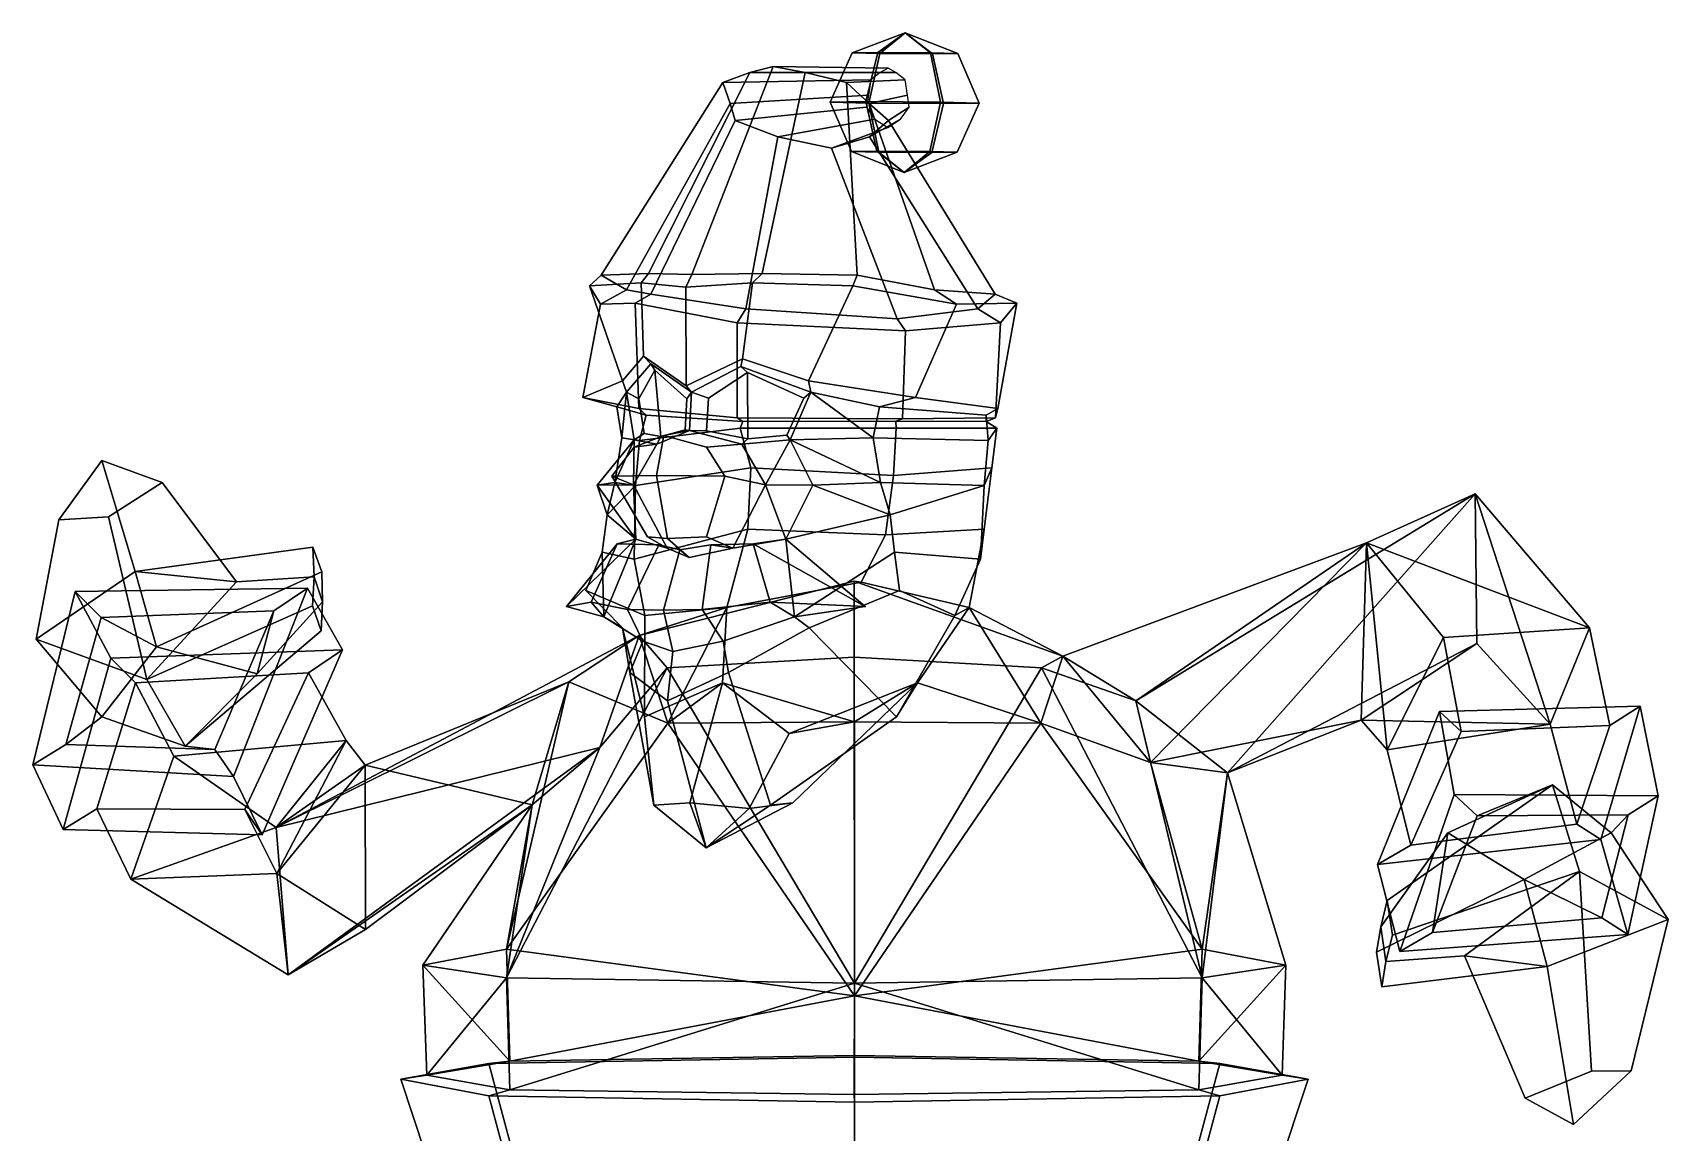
# Model space of a CAD drawing. Extents: x -243 to 237, y -159 to 329.
# Drawn here: x -243 to 237.1, y 6.1 to 328.7 of the extents above; entities that cross this region are included whole.
import ezdxf

# ---------------------------------------------------------------- set-up
doc = ezdxf.new("R2010")
doc.units = 0

msp = doc.modelspace()

# ---------------------------------------------------------------- linework, layer by layer
for p in [(-86.284172, 160.365143, 55.619545), (1.33643, 160.365143, 111.65522)]:
    msp.add_point(p)
for points in [[(5.02272, 322.909912, 8.490012), (13.110106, 328.702515, -4.15588), (-2.421004, 322.805695, -5.129709)], [(-2.421004, 322.805695, -5.129709), (13.110106, 328.702515, -4.15588), (5.621234, 322.59726, -17.705006)], [(5.02272, 322.909912, 8.490012), (20.508709, 322.805664, 9.534452), (13.110106, 328.702515, -4.15588)], [(13.110106, 328.702515, -4.15588), (21.107227, 322.493011, -16.660633), (5.621234, 322.59726, -17.705006)], [(13.110106, 328.702515, -4.15588), (28.550947, 322.597229, -3.040844), (21.107227, 322.493011, -16.660633)], [(20.508709, 322.805664, 9.534452), (28.550947, 322.597229, -3.040844), (13.110106, 328.702515, -4.15588)], [(1.582526, 308.508453, 13.869292), (5.02272, 322.909912, 8.490012), (-2.421004, 322.805695, -5.129709), (-8.944517, 308.361084, -5.391895)], [(-8.944517, 308.361084, -5.391895), (-2.421004, 322.805695, -5.129709), (5.621234, 322.59726, -17.705006), (2.428968, 308.066315, -23.176121)], [(1.582526, 308.508453, 13.869292), (23.482986, 308.361053, 15.346356), (20.508709, 322.805664, 9.534452), (5.02272, 322.909912, 8.490012)], [(5.621234, 322.59726, -17.705006), (21.107227, 322.493011, -16.660633), (24.329447, 307.918915, -21.69908), (2.428968, 308.066315, -23.176121)], [(23.482986, 308.361053, 15.346356), (34.856472, 308.066284, -2.437868), (28.550947, 322.597229, -3.040844), (20.508709, 322.805664, 9.534452)], [(28.550947, 322.597229, -3.040844), (34.856472, 308.066284, -2.437868), (24.329447, 307.918915, -21.69908), (21.107227, 322.493011, -16.660633)], [(-76.177803, 257.53064, 52.718227), (-62.216385, 258.046539, 77.030014), (-32.487625, 317.070831, 49.353462), (-40.408127, 314.084656, 39.594738)], [(-49.547855, 257.729156, 93.949326), (-25.620968, 318.813538, 56.48391), (-32.487625, 317.070831, 49.353462), (-62.216385, 258.046539, 77.030014)], [(-49.547855, 257.729156, 93.949326), (-28.875044, 258.046539, 98.352676), (-16.267878, 317.070831, 59.726421), (-25.620968, 318.813538, 56.48391)], [(5.792261, 317.036407, 2.265268), (2.968042, 314.87149, 0.481149), (-40.408127, 314.084656, 39.594738), (-32.487625, 317.070831, 49.353462)], [(8.068864, 318.299866, 3.708353), (5.792261, 317.036407, 2.265268), (-32.487625, 317.070831, 49.353462), (-25.620968, 318.813538, 56.48391)], [(-0.949198, 257.53064, 100.828896), (-4.086857, 314.084656, 62.823151), (-16.267878, 317.070831, 59.726421), (-28.875044, 258.046539, 98.352676)], [(8.068864, 318.299866, 3.708353), (-25.620968, 318.813538, 56.48391), (-16.267878, 317.070831, 59.726421), (10.33379, 317.036407, 5.169697)], [(10.33379, 317.036407, 5.169697), (-16.267878, 317.070831, 59.726421), (-4.086857, 314.084656, 62.823151), (13.137997, 314.87149, 6.985106)], [(-68.748062, 253.250793, 24.320732), (-76.177803, 257.53064, 52.718227), (-40.408127, 314.084656, 39.594738), (-38.277119, 307.934143, 31.290831)], [(2.968042, 314.87149, 0.481149), (2.315567, 310.412476, 0.109307), (-38.277119, 307.934143, 31.290831), (-40.408127, 314.084656, 39.594738)], [(13.137997, 314.87149, 6.985106), (-4.086857, 314.084656, 62.823151), (2.557381, 307.934143, 57.405571), (13.749226, 310.412476, 7.421436)], [(21.712978, 253.250793, 82.172943), (2.557381, 307.934143, 57.405571), (-4.086857, 314.084656, 62.823151), (-0.949198, 257.53064, 100.828896)], [(-61.547054, 251.950775, 1.423325), (-68.748062, 253.250793, 24.320732), (-38.277119, 307.934143, 31.290831), (-36.803867, 302.97287, 24.435406)], [(2.315567, 310.412476, 0.109307), (1.720454, 306.815643, -0.234635), (-36.803867, 302.97287, 24.435406), (-38.277119, 307.934143, 31.290831)], [(1.582526, 308.508453, 13.869292), (-8.944517, 308.361084, -5.391895), (-2.638994, 293.830109, -4.788848), (4.80473, 293.934326, 8.830873)], [(-8.944517, 308.361084, -5.391895), (2.428968, 308.066315, -23.176121), (5.403243, 293.621674, -17.364145), (-2.638994, 293.830109, -4.788848)], [(1.582526, 308.508453, 13.869292), (4.80473, 293.934326, 8.830873), (20.290716, 293.830109, 9.875312), (23.482986, 308.361053, 15.346356)], [(5.403243, 293.621674, -17.364145), (2.428968, 308.066315, -23.176121), (24.329447, 307.918915, -21.69908), (20.889238, 293.517456, -16.319773)], [(13.749226, 310.412476, 7.421436), (2.557381, 307.934143, 57.405571), (8.162626, 302.97287, 53.192665), (14.31107, 306.815643, 7.8174)], [(39.478241, 251.950775, 66.031654), (8.162626, 302.97287, 53.192665), (2.557381, 307.934143, 57.405571), (21.712978, 253.250793, 82.172943)], [(23.482986, 308.361053, 15.346356), (20.290716, 293.830109, 9.875312), (28.332954, 293.621674, -2.699985), (34.856472, 308.066284, -2.437868)], [(28.332954, 293.621674, -2.699985), (20.889238, 293.517456, -16.319773), (24.329447, 307.918915, -21.69908), (34.856472, 308.066284, -2.437868)], [(-33.628674, 247.702332, -5.874764), (-61.547054, 251.950775, 1.423325), (-36.803867, 302.97287, 24.435406), (-24.315058, 298.123108, 24.799994)], [(1.720454, 306.815643, -0.234635), (4.232333, 303.299652, 1.407632), (-24.315058, 298.123108, 24.799994), (-36.803867, 302.97287, 24.435406)], [(4.232333, 303.299652, 1.407632), (7.98854, 300.930969, 3.833944), (-8.530167, 294.855896, 29.759739), (-24.315058, 298.123108, 24.799994)], [(11.766642, 303.299652, 6.226023), (2.59319, 298.123108, 42.00853), (-8.530167, 294.855896, 29.759739), (7.98854, 300.930969, 3.833944)], [(14.31107, 306.815643, 7.8174), (8.162626, 302.97287, 53.192665), (2.59319, 298.123108, 42.00853), (11.766642, 303.299652, 6.226023)], [(34.392838, 247.702332, 37.626781), (2.59319, 298.123108, 42.00853), (8.162626, 302.97287, 53.192665), (39.478241, 251.950775, 66.031654)], [(10.77719, 244.807556, -0.378378), (-33.628674, 247.702332, -5.874764), (-24.315058, 298.123108, 24.799994), (-8.530167, 294.855896, 29.759739)], [(10.77719, 244.807556, -0.378378), (-8.530167, 294.855896, 29.759739), (2.59319, 298.123108, 42.00853), (34.392838, 247.702332, 37.626781)], [(4.80473, 293.934326, 8.830873), (-2.638994, 293.830109, -4.788848), (12.801812, 287.724854, -3.673835)], [(-2.638994, 293.830109, -4.788848), (5.403243, 293.621674, -17.364145), (12.801812, 287.724854, -3.673835)], [(4.80473, 293.934326, 8.830873), (12.801812, 287.724854, -3.673835), (20.290716, 293.830109, 9.875312)], [(12.801812, 287.724854, -3.673835), (5.403243, 293.621674, -17.364145), (20.889238, 293.517456, -16.319773)], [(20.290716, 293.830109, 9.875312), (12.801812, 287.724854, -3.673835), (28.332954, 293.621674, -2.699985)], [(12.801812, 287.724854, -3.673835), (20.889238, 293.517456, -16.319773), (28.332954, 293.621674, -2.699985)], [(-69.923973, 226.561707, 66.446716), (-79.573784, 254.459778, 55.722473), (-76.30558, 249.087036, 20.735109), (-81.52153, 221.632385, 36.402737)], [(-64.415741, 255.370117, 81.190445), (-62.216385, 258.046539, 77.030014), (-76.177803, 257.53064, 52.718227), (-79.573784, 254.459778, 55.722473)], [(-79.573784, 254.459778, 55.722473), (-76.177803, 257.53064, 52.718227), (-68.748062, 253.250793, 24.320732), (-76.30558, 249.087036, 20.735109)], [(-63.689655, 233.807404, 84.42955), (-64.415741, 255.370117, 81.190445), (-79.573784, 254.459778, 55.722473), (-69.923973, 226.561707, 66.446716)], [(-51.319683, 254.091797, 96.719856), (-49.547855, 257.729156, 93.949326), (-62.216385, 258.046539, 77.030014), (-64.415741, 255.370117, 81.190445)], [(-51.207943, 225.141998, 96.545135), (-51.319683, 254.091797, 96.719856), (-64.415741, 255.370117, 81.190445), (-63.689655, 233.807404, 84.42955)], [(-51.319683, 254.091797, 96.719856), (-31.729259, 255.370117, 102.094307), (-28.875044, 258.046539, 98.352676), (-49.547855, 257.729156, 93.949326)], [(-51.207943, 225.141998, 96.545135), (-34.634087, 232.999939, 103.011353), (-31.729259, 255.370117, 102.094307), (-51.319683, 254.091797, 96.719856)], [(-34.634087, 232.999939, 103.011353), (-15.300149, 226.561707, 101.380096), (-2.251932, 254.459778, 105.171829), (-31.729259, 255.370117, 102.094307)], [(-31.729259, 255.370117, 102.094307), (-2.251932, 254.459778, 105.171829), (-0.949198, 257.53064, 100.828896), (-28.875044, 258.046539, 98.352676)], [(-15.300149, 226.561707, 101.380096), (16.103077, 221.632385, 98.836243), (28.137943, 249.087036, 87.529488), (-2.251932, 254.459778, 105.171829)], [(-2.251932, 254.459778, 105.171829), (28.137943, 249.087036, 87.529488), (21.712978, 253.250793, 82.172943), (-0.949198, 257.53064, 100.828896)], [(-76.30558, 249.087036, 20.735109), (-68.748062, 253.250793, 24.320732), (-61.547054, 251.950775, 1.423325), (-66.175507, 249.332458, -3.504888)], [(-66.175507, 249.332458, -3.504888), (-61.547054, 251.950775, 1.423325), (-33.628674, 247.702332, -5.874764), (-36.234341, 243.567383, -12.062123)], [(28.137943, 249.087036, 87.529488), (45.893379, 249.332458, 68.166107), (39.478241, 251.950775, 66.031654), (21.712978, 253.250793, 82.172943)], [(45.893379, 249.332458, 68.166107), (41.102539, 243.567383, 37.396843), (34.392838, 247.702332, 37.626781), (39.478241, 251.950775, 66.031654)], [(-81.52153, 221.632385, 36.402737), (-76.30558, 249.087036, 20.735109), (-66.175507, 249.332458, -3.504888), (-65.051414, 218.468628, 2.16049)], [(-65.051414, 218.468628, 2.16049), (-66.175507, 249.332458, -3.504888), (-36.234341, 243.567383, -12.062123), (-36.210438, 215.730255, -10.437698)], [(-36.234341, 243.567383, -12.062123), (-33.628674, 247.702332, -5.874764), (10.77719, 244.807556, -0.378378), (13.229663, 241.191895, -4.213204)], [(41.102539, 243.567383, 37.396843), (13.229663, 241.191895, -4.213204), (10.77719, 244.807556, -0.378378), (34.392838, 247.702332, 37.626781)], [(16.103077, 221.632385, 98.836243), (40.278973, 218.468628, 69.522041), (45.893379, 249.332458, 68.166107), (28.137943, 249.087036, 87.529488)], [(40.278973, 218.468628, 69.522041), (39.617901, 215.730255, 38.056519), (41.102539, 243.567383, 37.396843), (45.893379, 249.332458, 68.166107)], [(-36.210438, 215.730255, -10.437698), (-36.234341, 243.567383, -12.062123), (13.229663, 241.191895, -4.213204), (12.3542, 215.444031, -2.844283)], [(39.617901, 215.730255, 38.056519), (12.3542, 215.444031, -2.844283), (13.229663, 241.191895, -4.213204), (41.102539, 243.567383, 37.396843)], [(-63.689655, 233.807404, 84.42955), (-69.923973, 226.561707, 66.446716), (-68.693886, 223.264771, 65.066589), (-61.56089, 231.592865, 84.012505)], [(-60.364693, 229.697693, 81.661621), (-61.56089, 231.592865, 84.012505), (-68.693886, 223.264771, 65.066589), (-65.13282, 221.328979, 66.96109)], [(-51.207943, 225.141998, 96.545135), (-63.689655, 233.807404, 84.42955), (-61.56089, 231.592865, 84.012505), (-49.606251, 223.260376, 94.040642)], [(-60.364693, 229.697693, 81.661621), (-51.006744, 221.325775, 89.576393), (-49.606251, 223.260376, 94.040642), (-61.56089, 231.592865, 84.012505)], [(-51.207943, 225.141998, 96.545135), (-49.606251, 223.260376, 94.040642), (-35.148418, 230.7854, 100.903976), (-34.634087, 232.999939, 103.011353)], [(-33.198818, 229.002502, 98.796265), (-35.148418, 230.7854, 100.903976), (-49.606251, 223.260376, 94.040642), (-44.681667, 221.445038, 93.83548)], [(-34.634087, 232.999939, 103.011353), (-35.148418, 230.7854, 100.903976), (-14.563253, 223.264771, 99.684547), (-15.300149, 226.561707, 101.380096)], [(-33.198818, 229.002502, 98.796265), (-16.628504, 221.448425, 95.009201), (-14.563253, 223.264771, 99.684547), (-35.148418, 230.7854, 100.903976)], [(-71.547272, 218.976501, 43.386597), (-68.693886, 223.264771, 65.066589), (-69.923973, 226.561707, 66.446716), (-81.52153, 221.632385, 36.402737)], [(-58.62133, 210.204559, 80.604881), (-60.364693, 229.697693, 81.661621), (-65.13282, 221.328979, 66.96109), (-63.535252, 211.139099, 71.41777)], [(-51.006744, 221.325775, 89.576393), (-60.364693, 229.697693, 81.661621), (-58.62133, 210.204559, 80.604881), (-51.461575, 212.208496, 90.28759)], [(-44.681667, 221.445038, 93.83548), (-45.243198, 211.94043, 94.713516), (-33.091423, 209.592163, 96.183861), (-33.198818, 229.002502, 98.796265)], [(-33.091423, 209.592163, 96.183861), (-21.64852, 210.588196, 96.03949), (-16.628504, 221.448425, 95.009201), (-33.198818, 229.002502, 98.796265)], [(5.579556, 218.976501, 92.711227), (16.103077, 221.632385, 98.836243), (-15.300149, 226.561707, 101.380096), (-14.563253, 223.264771, 99.684547)], [(-81.52153, 221.632385, 36.402737), (-65.051414, 218.468628, 2.16049), (-62.936043, 216.454865, 4.988129), (-71.547272, 218.976501, 43.386597)], [(-70.104248, 209.859009, 44.79179), (-68.693886, 223.264771, 65.066589), (-71.547272, 218.976501, 43.386597)], [(-66.465179, 209.298401, 70.732613), (-68.693886, 223.264771, 65.066589), (-70.104248, 209.859009, 44.79179)], [(-63.535252, 211.139099, 71.41777), (-65.13282, 221.328979, 66.96109), (-68.693886, 223.264771, 65.066589), (-66.465179, 209.298401, 70.732613)], [(-51.461575, 212.208496, 90.28759), (-50.16777, 211.96109, 94.918671), (-49.606251, 223.260376, 94.040642), (-51.006744, 221.325775, 89.576393)], [(-45.243198, 211.94043, 94.713516), (-44.681667, 221.445038, 93.83548), (-49.606251, 223.260376, 94.040642), (-50.16777, 211.96109, 94.918671)], [(-21.64852, 210.588196, 96.03949), (-20.641577, 209.298401, 100.03801), (-14.563253, 223.264771, 99.684547), (-16.628504, 221.448425, 95.009201)], [(-20.641577, 209.298401, 100.03801), (3.698674, 209.859009, 91.9907), (-14.563253, 223.264771, 99.684547)], [(3.698674, 209.859009, 91.9907), (5.579556, 218.976501, 92.711227), (-14.563253, 223.264771, 99.684547)], [(16.103077, 221.632385, 98.836243), (5.579556, 218.976501, 92.711227), (36.824818, 216.454865, 68.787819), (40.278973, 218.468628, 69.522041)], [(-71.547272, 218.976501, 43.386597), (-62.936043, 216.454865, 4.988129), (-64.850433, 209.042908, 5.189275), (-70.104248, 209.859009, 44.79179)], [(-65.051414, 218.468628, 2.16049), (-36.210438, 215.730255, -10.437698), (-34.586357, 214.617798, -8.177147), (-62.936043, 216.454865, 4.988129)], [(-64.850433, 209.042908, 5.189275), (-62.936043, 216.454865, 4.988129), (-34.586357, 214.617798, -8.177147), (-35.336361, 212.72229, -11.296319)], [(5.579556, 218.976501, 92.711227), (3.698674, 209.859009, 91.9907), (37.44521, 209.042908, 70.610023), (36.824818, 216.454865, 68.787819)], [(40.278973, 218.468628, 69.522041), (36.824818, 216.454865, 68.787819), (36.884602, 214.617798, 37.530411), (39.617901, 215.730255, 38.056519)], [(37.44521, 209.042908, 70.610023), (40.030701, 212.72229, 36.902901), (36.884602, 214.617798, 37.530411), (36.824818, 216.454865, 68.787819)], [(-57.703987, 210.574738, 107.182304), (-50.16777, 211.96109, 94.918671), (-59.776672, 208.017517, 82.472481), (-66.443565, 207.140503, 97.418968)], [(-66.042725, 195.848938, 7.013186), (-64.850433, 209.042908, 5.189275), (-35.336361, 212.72229, -11.296319), (-32.224628, 201.025208, -11.067486)], [(-58.62133, 210.204559, 80.604881), (-59.776672, 208.017517, 82.472481), (-50.16777, 211.96109, 94.918671), (-51.461575, 212.208496, 90.28759)], [(-57.703987, 210.574738, 107.182304), (-45.17522, 207.140503, 111.020638), (-34.838932, 208.017517, 98.420822), (-50.16777, 211.96109, 94.918671)], [(-33.091423, 209.592163, 96.183861), (-45.243198, 211.94043, 94.713516), (-50.16777, 211.96109, 94.918671), (-34.838932, 208.017517, 98.420822)], [(-36.210438, 215.730255, -10.437698), (12.3542, 215.444031, -2.844283), (10.400458, 214.690613, 0.210705), (-34.586357, 214.617798, -8.177147)], [(-35.336361, 212.72229, -11.296319), (-34.586357, 214.617798, -8.177147), (10.400458, 214.690613, 0.210705), (10.470559, 212.648071, 0.101093)], [(-32.224628, 201.025208, -11.067486), (-35.336361, 212.72229, -11.296319), (10.470559, 212.648071, 0.101093), (9.684323, 198.771912, 1.33049)], [(38.51775, 201.025208, 34.174126), (9.684323, 198.771912, 1.33049), (10.470559, 212.648071, 0.101093), (40.030701, 212.72229, 36.902901)], [(39.617901, 215.730255, 38.056519), (36.884602, 214.617798, 37.530411), (10.400458, 214.690613, 0.210705), (12.3542, 215.444031, -2.844283)], [(40.030701, 212.72229, 36.902901), (10.470559, 212.648071, 0.101093), (10.400458, 214.690613, 0.210705), (36.884602, 214.617798, 37.530411)], [(36.289619, 195.848938, 72.457413), (38.51775, 201.025208, 34.174126), (40.030701, 212.72229, 36.902901), (37.44521, 209.042908, 70.610023)], [(-77.30011, 195.943115, 67.57399), (-66.465179, 209.298401, 70.732613), (-72.079872, 196.759888, 43.348877)], [(-77.30011, 195.943115, 67.57399), (-66.608406, 196.096497, 78.013519), (-66.465179, 209.298401, 70.732613)], [(-59.929123, 198.757813, 110.661659), (-57.703987, 210.574738, 107.182304), (-66.443565, 207.140503, 97.418968), (-73.050125, 198.576141, 94.61515)], [(-73.050125, 198.576141, 94.61515), (-66.443565, 207.140503, 97.418968), (-59.776672, 208.017517, 82.472481), (-66.608406, 196.096497, 78.013519)], [(-70.104248, 209.859009, 44.79179), (-64.850433, 209.042908, 5.189275), (-66.042725, 195.848938, 7.013186), (-72.079872, 196.759888, 43.348877)], [(-72.079872, 196.759888, 43.348877), (-66.465179, 209.298401, 70.732613), (-70.104248, 209.859009, 44.79179)], [(-66.608406, 196.096497, 78.013519), (-59.776672, 208.017517, 82.472481), (-66.465179, 209.298401, 70.732613)], [(-58.62133, 210.204559, 80.604881), (-63.535252, 211.139099, 71.41777), (-66.465179, 209.298401, 70.732613), (-59.776672, 208.017517, 82.472481)], [(-59.929123, 198.757813, 110.661659), (-39.858837, 198.576141, 115.84185), (-45.17522, 207.140503, 111.020638), (-57.703987, 210.574738, 107.182304)], [(-39.858837, 198.576141, 115.84185), (-27.925589, 196.096497, 102.752197), (-34.838932, 208.017517, 98.420822), (-45.17522, 207.140503, 111.020638)], [(-33.091423, 209.592163, 96.183861), (-34.838932, 208.017517, 98.420822), (-20.641577, 209.298401, 100.03801), (-21.64852, 210.588196, 96.03949)], [(-27.925589, 196.096497, 102.752197), (-20.641577, 209.298401, 100.03801), (-34.838932, 208.017517, 98.420822)], [(-13.964164, 195.943115, 108.078995), (-20.641577, 209.298401, 100.03801), (-27.925589, 196.096497, 102.752197)], [(5.837204, 196.759888, 93.178894), (3.698674, 209.859009, 91.9907), (-20.641577, 209.298401, 100.03801)], [(-13.964164, 195.943115, 108.078995), (5.837204, 196.759888, 93.178894), (-20.641577, 209.298401, 100.03801)], [(3.698674, 209.859009, 91.9907), (5.837204, 196.759888, 93.178894), (36.289619, 195.848938, 72.457413), (37.44521, 209.042908, 70.610023)], [(-235.368271, 185.742493, 178.627518), (-222.725754, 203.228943, 181.781219), (-212.877747, 170.645508, 121.68026), (-242.0298, 150.762604, 130.299545)], [(-220.731339, 186.623291, 196.856186), (-204.970444, 196.746368, 192.028992), (-222.725754, 203.228943, 181.781219), (-235.368271, 185.742493, 178.627518)], [(-204.970444, 196.746368, 192.028992), (-183.197083, 167.630554, 151.051437), (-212.877747, 170.645508, 121.68026), (-222.725754, 203.228943, 181.781219)], [(-56.666935, 180.306702, 105.560707), (-59.929123, 198.757813, 110.661659), (-73.050125, 198.576141, 94.61515), (-62.505245, 180.828156, 95.618858)], [(-62.505245, 180.828156, 95.618858), (-73.050125, 198.576141, 94.61515), (-66.608406, 196.096497, 78.013519), (-56.792942, 177.509399, 83.995522)], [(-66.409294, 174.294678, 8.39628), (-66.042725, 195.848938, 7.013186), (-32.224628, 201.025208, -11.067486), (-33.12508, 183.037537, -8.188145)], [(-56.666935, 180.306702, 105.560707), (-45.193054, 180.828156, 106.69046), (-39.858837, 198.576141, 115.84185), (-59.929123, 198.757813, 110.661659)], [(-45.193054, 180.828156, 106.69046), (-37.473045, 177.509399, 96.351105), (-27.925589, 196.096497, 102.752197), (-39.858837, 198.576141, 115.84185)], [(-33.12508, 183.037537, -8.188145), (-32.224628, 201.025208, -11.067486), (9.684323, 198.771912, 1.33049), (7.296947, 181.411835, 5.063531)], [(36.281647, 183.037537, 36.19928), (7.296947, 181.411835, 5.063531), (9.684323, 198.771912, 1.33049), (38.51775, 201.025208, 34.174126)], [(35.18784, 174.294678, 73.370316), (36.281647, 183.037537, 36.19928), (38.51775, 201.025208, 34.174126), (36.289619, 195.848938, 72.457413)], [(-220.731339, 186.623291, 196.856186), (-209.492966, 138.929993, 148.298767), (-183.197083, 167.630554, 151.051437), (-204.970444, 196.746368, 192.028992)], [(-74.362923, 187.236511, 41.227909), (-77.30011, 195.943115, 67.57399), (-72.079872, 196.759888, 43.348877)], [(-65.935173, 180.129791, 71.141739), (-66.608406, 196.096497, 78.013519), (-77.30011, 195.943115, 67.57399)], [(-65.935173, 180.129791, 71.141739), (-77.30011, 195.943115, 67.57399), (-74.362923, 187.236511, 41.227909)], [(-75.811966, 176.30658, 40.513329), (-74.362923, 187.236511, 41.227909), (-66.042725, 195.848938, 7.013186), (-66.409294, 174.294678, 8.39628)], [(-72.079872, 196.759888, 43.348877), (-66.042725, 195.848938, 7.013186), (-74.362923, 187.236511, 41.227909)], [(-56.792942, 177.509399, 83.995522), (-66.608406, 196.096497, 78.013519), (-65.935173, 180.129791, 71.141739)], [(-37.473045, 177.509399, 96.351105), (-21.96994, 180.129791, 99.258667), (-27.925589, 196.096497, 102.752197)], [(-21.96994, 180.129791, 99.258667), (-13.964164, 195.943115, 108.078995), (-27.925589, 196.096497, 102.752197)], [(-21.96994, 180.129791, 99.258667), (8.720201, 187.236511, 94.361748), (-13.964164, 195.943115, 108.078995)], [(8.720201, 187.236511, 94.361748), (5.837204, 196.759888, 93.178894), (-13.964164, 195.943115, 108.078995)], [(5.837204, 196.759888, 93.178894), (8.720201, 187.236511, 94.361748), (36.289619, 195.848938, 72.457413)], [(9.976684, 176.30658, 95.377426), (35.18784, 174.294678, 73.370316), (36.289619, 195.848938, 72.457413), (8.720201, 187.236511, 94.361748)], [(80.840355, 132.64386, -31.276596), (148.50444, 178.999268, 51.497463), (180.442062, 193.405396, 25.470161)], [(107.677757, 111.576538, -5.236642), (80.840355, 132.64386, -31.276596), (180.442062, 193.405396, 25.470161)], [(180.912735, 149.548767, 14.991677), (107.677757, 111.576538, -5.236642), (180.442062, 193.405396, 25.470161)], [(213.990997, 154.068665, 81.511185), (180.442062, 193.405396, 25.470161), (148.50444, 178.999268, 51.497463)], [(202.426422, 125.799622, 47.863472), (180.912735, 149.548767, 14.991677), (180.442062, 193.405396, 25.470161)], [(202.426422, 125.799622, 47.863472), (180.442062, 193.405396, 25.470161), (213.990997, 154.068665, 81.511185)], [(-75.811966, 176.30658, 40.513329), (-75.322624, 157.303833, 72.62748), (-65.935173, 180.129791, 71.141739), (-74.362923, 187.236511, 41.227909)], [(9.976684, 176.30658, 95.377426), (8.720201, 187.236511, 94.361748), (-21.96994, 180.129791, 99.258667), (-19.381073, 157.303833, 108.403572)], [(-220.731339, 186.623291, 196.856186), (-235.368271, 185.742493, 178.627518), (-242.0298, 150.762604, 130.299545), (-209.492966, 138.929993, 148.298767)], [(-63.291664, 157.683044, 15.267643), (-66.409294, 174.294678, 8.39628), (-33.12508, 183.037537, -8.188145), (-39.208012, 160.034058, 23.424397)], [(-39.208012, 160.034058, 23.424397), (-33.12508, 183.037537, -8.188145), (7.296947, 181.411835, 5.063531), (0.212173, 167.54248, 9.181027)], [(31.887075, 160.034058, 38.433537), (0.212173, 167.54248, 9.181027), (7.296947, 181.411835, 5.063531), (36.281647, 183.037537, 36.19928)], [(27.642467, 157.683044, 73.422409), (31.887075, 160.034058, 38.433537), (36.281647, 183.037537, 36.19928), (35.18784, 174.294678, 73.370316)], [(-160.729965, 177.776031, 148.888565), (-158.180054, 170.501221, 138.494446), (-206.63266, 148.524933, 94.165146), (-212.877747, 170.645508, 121.68026)], [(-160.408844, 169.029236, 156.146683), (-160.729965, 177.776031, 148.888565), (-212.877747, 170.645508, 121.68026), (-183.197083, 167.630554, 151.051437)], [(-160.408844, 169.029236, 156.146683), (-157.977356, 161.729309, 145.718399), (-158.180054, 170.501221, 138.494446), (-160.729965, 177.776031, 148.888565)], [(-71.48468, 178.709167, 84.211098), (-65.935173, 180.129791, 71.141739), (-86.284172, 160.365143, 55.619545)], [(-86.284172, 160.365143, 55.619545), (-65.935173, 180.129791, 71.141739), (-75.322624, 157.303833, 72.62748)], [(-79.073685, 161.660431, 82.19944), (-71.48468, 178.709167, 84.211098), (-86.284172, 160.365143, 55.619545)], [(-59.165936, 178.446899, 92.228271), (-71.48468, 178.709167, 84.211098), (-79.073685, 161.660431, 82.19944), (-68.399406, 159.469116, 99.314415)], [(-71.48468, 178.709167, 84.211098), (-59.165936, 178.446899, 92.228271), (-56.792942, 177.509399, 83.995522), (-65.935173, 180.129791, 71.141739)], [(-68.399406, 159.469116, 99.314415), (-57.823479, 159.265625, 106.889572), (-53.039406, 177.032837, 99.40892), (-59.165936, 178.446899, 92.228271)], [(-56.666935, 180.306702, 105.560707), (-62.505245, 180.828156, 95.618858), (-56.792942, 177.509399, 83.995522), (-50.322239, 174.722046, 95.160202)], [(-53.039406, 177.032837, 99.40892), (-50.322239, 174.722046, 95.160202), (-56.792942, 177.509399, 83.995522), (-59.165936, 178.446899, 92.228271)], [(-46.510826, 159.469116, 113.312737), (-43.951183, 178.446899, 101.958504), (-53.039406, 177.032837, 99.40892), (-57.823479, 159.265625, 106.889572)], [(-56.666935, 180.306702, 105.560707), (-50.322239, 174.722046, 95.160202), (-37.473045, 177.509399, 96.351105), (-45.193054, 180.828156, 106.69046)], [(-53.039406, 177.032837, 99.40892), (-43.951183, 178.446899, 101.958504), (-37.473045, 177.509399, 96.351105), (-50.322239, 174.722046, 95.160202)], [(-43.951183, 178.446899, 101.958504), (-46.510826, 159.469116, 113.312737), (-26.496887, 161.660431, 115.823692), (-31.50625, 178.709167, 109.778351)], [(-31.50625, 178.709167, 109.778351), (-21.96994, 180.129791, 99.258667), (-37.473045, 177.509399, 96.351105), (-43.951183, 178.446899, 101.958504)], [(-31.50625, 178.709167, 109.778351), (1.33643, 160.365143, 111.65522), (-21.96994, 180.129791, 99.258667)], [(-26.496887, 161.660431, 115.823692), (1.33643, 160.365143, 111.65522), (-31.50625, 178.709167, 109.778351)], [(1.33643, 160.365143, 111.65522), (-19.381073, 157.303833, 108.403572), (-21.96994, 180.129791, 99.258667)], [(85.146133, 114.626495, 33.682713), (148.50444, 178.999268, 51.497463), (59.383091, 145.825623, 1.648419)], [(80.840355, 132.64386, -31.276596), (59.383091, 145.825623, 1.648419), (148.50444, 178.999268, 51.497463)], [(85.146133, 114.626495, 33.682713), (146.980789, 127.028198, 40.99152), (148.50444, 178.999268, 51.497463)], [(154.582794, 118.295288, 51.997356), (148.50444, 178.999268, 51.497463), (146.980789, 127.028198, 40.99152)], [(154.582794, 118.295288, 51.997356), (171.068939, 151.219482, 90.30542), (148.50444, 178.999268, 51.497463)], [(213.990997, 154.068665, 81.511185), (148.50444, 178.999268, 51.497463), (171.068939, 151.219482, 90.30542)], [(-75.811966, 176.30658, 40.513329), (-80.656654, 165.048523, 41.178177), (-69.892128, 154.082092, 65.40406), (-75.322624, 157.303833, 72.62748)], [(-63.291664, 157.683044, 15.267643), (-80.656654, 165.048523, 41.178177), (-75.811966, 176.30658, 40.513329), (-66.409294, 174.294678, 8.39628)], [(9.976684, 176.30658, 95.377426), (-19.381073, 157.303833, 108.403572), (-15.10165, 154.082092, 100.444008), (11.405273, 165.048523, 100.054199)], [(27.642467, 157.683044, 73.422409), (35.18784, 174.294678, 73.370316), (9.976684, 176.30658, 95.377426), (11.405273, 165.048523, 100.054199)], [(-242.0298, 150.762604, 130.299545), (-212.877747, 170.645508, 121.68026), (-206.63266, 148.524933, 94.165146), (-222.744522, 128.026886, 105.963394)], [(-160.858047, 160.523865, 163.081894), (-160.408844, 169.029236, 156.146683), (-183.197083, 167.630554, 151.051437), (-209.492966, 138.929993, 148.298767)], [(-157.977356, 161.729309, 145.718399), (-177.16037, 140.630249, 109.73838), (-206.63266, 148.524933, 94.165146), (-158.180054, 170.501221, 138.494446)], [(-160.858047, 160.523865, 163.081894), (-158.311554, 153.225403, 152.654175), (-157.977356, 161.729309, 145.718399), (-160.408844, 169.029236, 156.146683)], [(-242.999741, 113.888672, 115.352676), (-230.491837, 164.795135, 81.939583), (-220.11235, 145.188171, 58.332455), (-234.03421, 94.950699, 89.701393)], [(-242.999741, 113.888672, 115.352676), (-233.31369, 119.842407, 114.658455), (-222.95433, 157.173309, 90.329201), (-230.491837, 164.795135, 81.939583)], [(-152.024323, 147.642822, 82.159996), (-220.11235, 145.188171, 58.332455), (-230.491837, 164.795135, 81.939583), (-162.308228, 165.733734, 107.932503)], [(-162.308228, 165.733734, 107.932503), (-230.491837, 164.795135, 81.939583), (-222.95433, 157.173309, 90.329201), (-172.183746, 159.118958, 109.037117)], [(-184.085587, 110.442993, 141.189529), (-162.308228, 165.733734, 107.932503), (-172.183746, 159.118958, 109.037117), (-189.544464, 118.442383, 133.306854)], [(-175.672791, 93.36972, 112.810265), (-152.024323, 147.642822, 82.159996), (-162.308228, 165.733734, 107.932503), (-184.085587, 110.442993, 141.189529)], [(-69.892128, 154.082092, 65.40406), (-80.656654, 165.048523, 41.178177), (-63.291664, 157.683044, 15.267643), (-63.418697, 128.035583, 34.171955)], [(-1.853932, 167.796265, 5.078217), (-1.857344, 145.49173, -46.094997), (-56.752666, 142.352966, -36.493587), (-64.991615, 151.871765, 0.999206)], [(-1.853932, 167.796265, 5.078217), (-64.991615, 151.871765, 0.999206), (-39.208012, 160.034058, 23.424397), (0.212173, 167.54248, 9.181027)], [(-15.10165, 154.082092, 100.444008), (10.534848, 128.035583, 81.467194), (27.642467, 157.683044, 73.422409), (11.405273, 165.048523, 100.054199)], [(-1.853932, 167.796265, 5.078217), (59.383091, 145.825623, 1.648419), (53.064346, 142.352966, -36.493587), (-1.857344, 145.49173, -46.094997)], [(0.212173, 167.54248, 9.181027), (31.887075, 160.034058, 38.433537), (59.383091, 145.825623, 1.648419), (-1.853932, 167.796265, 5.078217)], [(-177.16037, 140.630249, 109.73838), (-172.183746, 159.118958, 109.037117), (-222.95433, 157.173309, 90.329201), (-206.63266, 148.524933, 94.165146)], [(-160.858047, 160.523865, 163.081894), (-209.492966, 138.929993, 148.298767), (-198.206451, 119.403748, 120.783722), (-158.311554, 153.225403, 152.654175)], [(-158.311554, 153.225403, 152.654175), (-198.206451, 119.403748, 120.783722), (-177.16037, 140.630249, 109.73838), (-157.977356, 161.729309, 145.718399)], [(-198.206451, 119.403748, 120.783722), (-189.544464, 118.442383, 133.306854), (-172.183746, 159.118958, 109.037117), (-177.16037, 140.630249, 109.73838)], [(-75.322624, 157.303833, 72.62748), (-79.073685, 161.660431, 82.19944), (-86.284172, 160.365143, 55.619545)], [(-68.399406, 159.469116, 99.314415), (-79.073685, 161.660431, 82.19944), (-75.322624, 157.303833, 72.62748), (-63.906372, 150.170074, 90.429749)], [(-57.823479, 159.265625, 106.889572), (-68.399406, 159.469116, 99.314415), (-63.906372, 150.170074, 90.429749), (-55.066071, 147.203278, 102.577927)], [(-64.991615, 151.871765, 0.999206), (-56.614574, 126.098267, 59.291286), (-39.208012, 160.034058, 23.424397)], [(-63.418697, 128.035583, 34.171955), (-63.291664, 157.683044, 15.267643), (-39.208012, 160.034058, 23.424397), (-40.499565, 137.972595, 47.991341)], [(-57.823479, 159.265625, 106.889572), (-55.066071, 147.203278, 102.577927), (-40.330143, 150.170074, 105.50737), (-46.510826, 159.469116, 113.312737)], [(-56.614574, 126.098267, 59.291286), (-40.499565, 137.972595, 47.991341), (-39.208012, 160.034058, 23.424397)], [(-46.510826, 159.469116, 113.312737), (-40.330143, 150.170074, 105.50737), (-19.381073, 157.303833, 108.403572), (-26.496887, 161.660431, 115.823692)], [(-19.381073, 157.303833, 108.403572), (1.33643, 160.365143, 111.65522), (-26.496887, 161.660431, 115.823692)], [(10.534848, 128.035583, 81.467194), (16.688131, 137.972595, 65.089203), (31.887075, 160.034058, 38.433537), (27.642467, 157.683044, 73.422409)], [(52.935226, 126.098267, 59.291286), (31.887075, 160.034058, 38.433537), (16.688131, 137.972595, 65.089203)], [(59.383091, 145.825623, 1.648419), (31.887075, 160.034058, 38.433537), (52.935226, 126.098267, 59.291286)], [(-222.744522, 128.026886, 105.963394), (-206.63266, 148.524933, 94.165146), (-222.95433, 157.173309, 90.329201), (-233.31369, 119.842407, 114.658455)], [(-67.690628, 141.018555, 90.440445), (-63.906372, 150.170074, 90.429749), (-75.322624, 157.303833, 72.62748), (-69.892128, 154.082092, 65.40406)], [(-60.701286, 102.034058, 73.59967), (-67.690628, 141.018555, 90.440445), (-69.892128, 154.082092, 65.40406), (-63.418697, 128.035583, 34.171955)], [(-38.752537, 141.018555, 108.947113), (-15.10165, 154.082092, 100.444008), (-19.381073, 157.303833, 108.403572), (-40.330143, 150.170074, 105.50737)], [(-26.396561, 102.034058, 95.538445), (10.534848, 128.035583, 81.467194), (-15.10165, 154.082092, 100.444008), (-38.752537, 141.018555, 108.947113)], [(219.902267, 125.477905, 102.774185), (213.990997, 154.068665, 81.511185), (171.068939, 151.219482, 90.30542), (176.29866, 123.651794, 113.107147)], [(202.426422, 125.799622, 47.863472), (213.990997, 154.068665, 81.511185), (219.902267, 125.477905, 102.774185), (210.239548, 96.538803, 67.693932)], [(-209.492966, 138.929993, 148.298767), (-242.0298, 150.762604, 130.299545), (-222.744522, 128.026886, 105.963394), (-198.206451, 119.403748, 120.783722)], [(-85.600616, 138.217224, 47.143421), (-64.991615, 151.871765, 0.999206), (-171.562912, 95.539658, 1.116472)], [(-76.531952, 119.001892, -24.961391), (-171.562912, 95.539658, 1.116472), (-64.991615, 151.871765, 0.999206)], [(-85.600616, 138.217224, 47.143421), (-56.614574, 126.098267, 59.291286), (-64.991615, 151.871765, 0.999206)], [(-76.531952, 119.001892, -24.961391), (-64.991615, 151.871765, 0.999206), (-56.752666, 142.352966, -36.493587)], [(-56.651508, 132.673096, 105.057007), (-55.066071, 147.203278, 102.577927), (-63.906372, 150.170074, 90.429749), (-67.690628, 141.018555, 90.440445)], [(-56.651508, 132.673096, 105.057007), (-38.752537, 141.018555, 108.947113), (-40.330143, 150.170074, 105.50737), (-55.066071, 147.203278, 102.577927)], [(180.912735, 149.548767, 14.991677), (146.980789, 127.028198, 40.99152), (107.677757, 111.576538, -5.236642)], [(202.426422, 125.799622, 47.863472), (146.980789, 127.028198, 40.99152), (180.912735, 149.548767, 14.991677)], [(171.068939, 151.219482, 90.30542), (154.582794, 118.295288, 51.997356), (161.51767, 90.320923, 73.768875), (176.29866, 123.651794, 113.107147)], [(-234.03421, 94.950699, 89.701393), (-220.11235, 145.188171, 58.332455), (-212.850235, 137.957245, 66.333603), (-224.183548, 100.968628, 89.022354)], [(-152.024323, 147.642822, 82.159996), (-162.054855, 140.886902, 83.309166), (-212.850235, 137.957245, 66.333603), (-220.11235, 145.188171, 58.332455)], [(-175.672791, 93.36972, 112.810265), (-180.7146, 100.7836, 105.511131), (-162.054855, 140.886902, 83.309166), (-152.024323, 147.642822, 82.159996)], [(-1.823219, 49.891602, -101.604851), (-56.752666, 142.352966, -36.493587), (-1.857344, 145.49173, -46.094997)], [(-1.823219, 49.891602, -101.604851), (-1.857344, 145.49173, -46.094997), (53.064346, 142.352966, -36.493587)], [(85.146133, 114.626495, 33.682713), (59.383091, 145.825623, 1.648419), (52.935226, 126.098267, 59.291286)], [(80.840355, 132.64386, -31.276596), (53.064346, 142.352966, -36.493587), (59.383091, 145.825623, 1.648419)], [(-201.56076, 116.486755, 39.522945), (-212.850235, 137.957245, 66.333603), (-162.054855, 140.886902, 83.309166), (-151.008392, 121.003296, 55.250729)], [(-151.008392, 121.003296, 55.250729), (-162.054855, 140.886902, 83.309166), (-180.7146, 100.7836, 105.511131), (-171.339172, 82.033691, 75.997925)], [(-103.881432, 51.417374, -67.260269), (-56.752666, 142.352966, -36.493587), (-1.823219, 49.891602, -101.604851)], [(-103.881432, 51.417374, -67.260269), (-76.531952, 119.001892, -24.961391), (-56.752666, 142.352966, -36.493587)], [(-45.295582, 89.516891, 87.300232), (-56.651508, 132.673096, 105.057007), (-67.690628, 141.018555, 90.440445), (-60.701286, 102.034058, 73.59967)], [(-45.295582, 89.516891, 87.300232), (-26.396561, 102.034058, 95.538445), (-38.752537, 141.018555, 108.947113), (-56.651508, 132.673096, 105.057007)], [(100.235001, 51.417374, -67.260269), (-1.823219, 49.891602, -101.604851), (53.064346, 142.352966, -36.493587)], [(100.235001, 51.417374, -67.260269), (53.064346, 142.352966, -36.493587), (80.840355, 132.64386, -31.276596)], [(-224.183548, 100.968628, 89.022354), (-212.850235, 137.957245, 66.333603), (-201.56076, 116.486755, 39.522945), (-214.226349, 80.385178, 61.064075)], [(-85.600616, 138.217224, 47.143421), (-171.562912, 95.539658, 1.116472), (-145.45546, 113.838379, 43.486698)], [(-96.382362, 102.204529, 15.613466), (-85.600616, 138.217224, 47.143421), (-145.45546, 113.838379, 43.486698)], [(-103.881432, 59.782562, 86.966103), (-85.600616, 138.217224, 47.143421), (-96.382362, 102.204529, 15.613466)], [(-103.881432, 59.782562, 86.966103), (-56.614574, 126.098267, 59.291286), (-85.600616, 138.217224, 47.143421)], [(-60.701286, 102.034058, 73.59967), (-63.418697, 128.035583, 34.171955), (-40.499565, 137.972595, 47.991341), (-50.093384, 102.726334, 61.5023)], [(-1.823221, 126.563721, 67.180084), (-40.499565, 137.972595, 47.991341), (-56.614574, 126.098267, 59.291286)], [(-50.093384, 102.726334, 61.5023), (-40.499565, 137.972595, 47.991341), (-21.001463, 123.128876, 49.312557), (-32.664272, 101.092194, 67.549194)], [(-21.001463, 123.128876, 49.312557), (-40.499565, 137.972595, 47.991341), (-1.823221, 126.563721, 67.180084)], [(-19.864353, 102.726334, 80.834557), (-32.664272, 101.092194, 67.549194), (-21.001463, 123.128876, 49.312557), (16.688131, 137.972595, 65.089203)], [(-26.396561, 102.034058, 95.538445), (-19.864353, 102.726334, 80.834557), (16.688131, 137.972595, 65.089203), (10.534848, 128.035583, 81.467194)], [(-21.001463, 123.128876, 49.312557), (-1.823221, 126.563721, 67.180084), (16.688131, 137.972595, 65.089203)], [(-1.823221, 126.563721, 67.180084), (52.935226, 126.098267, 59.291286), (16.688131, 137.972595, 65.089203)], [(100.235001, 51.417374, -67.260269), (80.840355, 132.64386, -31.276596), (107.677757, 111.576538, -5.236642)], [(234.125809, 104.784576, 126.934891), (228.814072, 131.100189, 107.536736), (169.926102, 129.598267, 122.754578), (174.235657, 105.168671, 143.58934)], [(228.814072, 131.100189, 107.536736), (219.902267, 125.477905, 102.774185), (176.29866, 123.651794, 113.107147), (169.926102, 129.598267, 122.754578)], [(217.319092, 92.040787, 59.737122), (210.239548, 96.538803, 67.693932), (219.902267, 125.477905, 102.774185), (228.814072, 131.100189, 107.536736)], [(217.319092, 92.040787, 59.737122), (228.814072, 131.100189, 107.536736), (234.125809, 104.784576, 126.934891), (225.232346, 64.11499, 77.77002)], [(-198.206451, 119.403748, 120.783722), (-222.744522, 128.026886, 105.963394), (-233.31369, 119.842407, 114.658455), (-189.544464, 118.442383, 133.306854)], [(-1.82322, 46.13768, 116.885353), (-56.614574, 126.098267, 59.291286), (-103.881432, 59.782562, 86.966103)], [(-1.82322, 46.13768, 116.885353), (-1.823221, 126.563721, 67.180084), (-56.614574, 126.098267, 59.291286)], [(-1.82322, 46.13768, 116.885353), (52.935226, 126.098267, 59.291286), (-1.823221, 126.563721, 67.180084)], [(-1.82322, 46.13768, 116.885353), (100.234993, 59.782562, 86.966103), (52.935226, 126.098267, 59.291286)], [(100.234993, 59.782562, 86.966103), (85.146133, 114.626495, 33.682713), (52.935226, 126.098267, 59.291286)], [(107.677757, 111.576538, -5.236642), (146.980789, 127.028198, 40.99152), (85.146133, 114.626495, 33.682713)], [(202.426422, 125.799622, 47.863472), (154.582794, 118.295288, 51.997356), (146.980789, 127.028198, 40.99152)], [(151.746384, 84.692978, 69.249733), (158.297058, 59.123383, 89.263382), (174.235657, 105.168671, 143.58934), (169.926102, 129.598267, 122.754578)], [(151.746384, 84.692978, 69.249733), (169.926102, 129.598267, 122.754578), (176.29866, 123.651794, 113.107147), (161.51767, 90.320923, 73.768875)], [(154.582794, 118.295288, 51.997356), (202.426422, 125.799622, 47.863472), (210.239548, 96.538803, 67.693932), (161.51767, 90.320923, 73.768875)], [(-151.008392, 121.003296, 55.250729), (-171.562912, 95.539658, 1.116472), (-201.56076, 116.486755, 39.522945)], [(-151.008392, 121.003296, 55.250729), (-145.45546, 113.838379, 43.486698), (-171.562912, 95.539658, 1.116472)], [(-171.339172, 82.033691, 75.997925), (-145.45546, 113.838379, 43.486698), (-151.008392, 121.003296, 55.250729)], [(-184.085587, 110.442993, 141.189529), (-189.544464, 118.442383, 133.306854), (-233.31369, 119.842407, 114.658455), (-242.999741, 113.888672, 115.352676)], [(-214.226349, 80.385178, 61.064075), (-201.56076, 116.486755, 39.522945), (-171.562912, 95.539658, 1.116472)], [(-76.531952, 119.001892, -24.961391), (-167.984543, 52.253128, 5.276293), (-171.562912, 95.539658, 1.116472)], [(-96.382362, 102.204529, 15.613466), (-167.984543, 52.253128, 5.276293), (-76.531952, 119.001892, -24.961391)], [(-103.881432, 51.417374, -67.260269), (-96.382362, 102.204529, 15.613466), (-76.531952, 119.001892, -24.961391)], [(-175.672791, 93.36972, 112.810265), (-184.085587, 110.442993, 141.189529), (-242.999741, 113.888672, 115.352676), (-234.03421, 94.950699, 89.701393)], [(-171.339172, 82.033691, 75.997925), (-145.350601, 65.565033, 41.917526), (-145.45546, 113.838379, 43.486698)], [(-145.350601, 65.565033, 41.917526), (-96.382362, 102.204529, 15.613466), (-145.45546, 113.838379, 43.486698)], [(100.234993, 59.782562, 86.966103), (107.677757, 111.576538, -5.236642), (85.146133, 114.626495, 33.682713)], [(100.234993, 59.782562, 86.966103), (124.836922, 55.132828, 1.240329), (107.677757, 111.576538, -5.236642)], [(124.836922, 55.132828, 1.240329), (100.235001, 51.417374, -67.260269), (107.677757, 111.576538, -5.236642)], [(152.737564, 66.407837, 135.914459), (154.611664, 74.093933, 144.074417), (203.150543, 108.031067, 119.371826), (172.419617, 93.933014, 109.426949)], [(156.182434, 63.948181, 151.952118), (211.008041, 82.632233, 139.478683), (203.150543, 108.031067, 119.371826), (154.611664, 74.093933, 144.074417)], [(172.419617, 93.933014, 109.426949), (203.150543, 108.031067, 119.371826), (180.979324, 98.978668, 133.514694), (167.876556, 64.670044, 93.732033)], [(220.350372, 93.933014, 100.110161), (225.322586, 99.261871, 122.271049), (180.979324, 98.978668, 133.514694), (203.150543, 108.031067, 119.371826)], [(237.093475, 68.497681, 118.520889), (220.350372, 93.933014, 100.110161), (203.150543, 108.031067, 119.371826), (211.008041, 82.632233, 139.478683)], [(-175.672791, 93.36972, 112.810265), (-234.03421, 94.950699, 89.701393), (-224.183548, 100.968628, 89.022354), (-180.7146, 100.7836, 105.511131)], [(-171.339172, 82.033691, 75.997925), (-180.7146, 100.7836, 105.511131), (-224.183548, 100.968628, 89.022354), (-214.226349, 80.385178, 61.064075)], [(-145.350601, 65.565033, 41.917526), (-167.984543, 52.253128, 5.276293), (-96.382362, 102.204529, 15.613466)], [(-103.881432, 59.782562, 86.966103), (-96.382362, 102.204529, 15.613466), (-128.483368, 55.132828, 1.240331)], [(-128.483368, 55.132828, 1.240331), (-96.382362, 102.204529, 15.613466), (-103.881432, 51.417374, -67.260269)], [(-45.295582, 89.516891, 87.300232), (-60.701286, 102.034058, 73.59967), (-50.093384, 102.726334, 61.5023)], [(-45.295582, 89.516891, 87.300232), (-50.093384, 102.726334, 61.5023), (-32.664272, 101.092194, 67.549194)], [(-45.295582, 89.516891, 87.300232), (-32.664272, 101.092194, 67.549194), (-19.864353, 102.726334, 80.834557)], [(-45.295582, 89.516891, 87.300232), (-19.864353, 102.726334, 80.834557), (-26.396561, 102.034058, 95.538445)], [(158.297058, 59.123383, 89.263382), (167.876556, 64.670044, 93.732033), (180.979324, 98.978668, 133.514694), (174.235657, 105.168671, 143.58934)], [(234.125809, 104.784576, 126.934891), (174.235657, 105.168671, 143.58934), (180.979324, 98.978668, 133.514694), (225.322586, 99.261871, 122.271049)], [(225.232346, 64.11499, 77.77002), (234.125809, 104.784576, 126.934891), (225.322586, 99.261871, 122.271049), (217.598007, 68.980804, 86.370415)], [(217.319092, 92.040787, 59.737122), (151.746384, 84.692978, 69.249733), (161.51767, 90.320923, 73.768875), (210.239548, 96.538803, 67.693932)], [(194.783386, 80.21698, 89.794823), (217.598007, 68.980804, 86.370415), (225.322586, 99.261871, 122.271049), (220.350372, 93.933014, 100.110161)], [(-214.226349, 80.385178, 61.064075), (-171.562912, 95.539658, 1.116472), (-167.984543, 52.253128, 5.276293)], [(151.454178, 58.944916, 127.965202), (152.737564, 66.407837, 135.914459), (172.419617, 93.933014, 109.426949), (194.783386, 80.21698, 89.794823)], [(217.319092, 92.040787, 59.737122), (225.232346, 64.11499, 77.77002), (158.297058, 59.123383, 89.263382), (151.746384, 84.692978, 69.249733)], [(194.783386, 80.21698, 89.794823), (172.419617, 93.933014, 109.426949), (167.876556, 64.670044, 93.732033), (217.598007, 68.980804, 86.370415)], [(201.543289, 54.740356, 110.181305), (194.783386, 80.21698, 89.794823), (220.350372, 93.933014, 100.110161), (237.093475, 68.497681, 118.520889)], [(-171.339172, 82.033691, 75.997925), (-214.226349, 80.385178, 61.064075), (-167.984543, 52.253128, 5.276293)], [(-171.339172, 82.033691, 75.997925), (-167.984543, 52.253128, 5.276293), (-145.350601, 65.565033, 41.917526)], [(154.188431, 56.247498, 143.827271), (177.305054, 57.822342, 140.607971), (211.008041, 82.632233, 139.478683), (156.182434, 63.948181, 151.952118)], [(195.098724, 16.125168, 171.360153), (214.560928, 24.05423, 175.903748), (211.008041, 82.632233, 139.478683), (177.305054, 57.822342, 140.607971)], [(226.203873, 24.131653, 157.464905), (237.093475, 68.497681, 118.520889), (211.008041, 82.632233, 139.478683), (214.560928, 24.05423, 175.903748)], [(153.018539, 48.768082, 135.869232), (151.454178, 58.944916, 127.965202), (194.783386, 80.21698, 89.794823), (201.543289, 54.740356, 110.181305)], [(154.188431, 56.247498, 143.827271), (156.182434, 63.948181, 151.952118), (154.611664, 74.093933, 144.074417), (152.737564, 66.407837, 135.914459)], [(225.232346, 64.11499, 77.77002), (217.598007, 68.980804, 86.370415), (167.876556, 64.670044, 93.732033), (158.297058, 59.123383, 89.263382)], [(209.223907, 8.360306, 160.66571), (201.543289, 54.740356, 110.181305), (237.093475, 68.497681, 118.520889), (226.203873, 24.131653, 157.464905)], [(153.018539, 48.768082, 135.869232), (154.188431, 56.247498, 143.827271), (152.737564, 66.407837, 135.914459), (151.454178, 58.944916, 127.965202)], [(-102.970993, 26.963593, 75.275688), (-103.881432, 59.782562, 86.966103), (-128.483368, 55.132828, 1.240331)], [(-102.970993, 26.963593, 75.275688), (-1.82322, 46.13768, 116.885353), (-103.881432, 59.782562, 86.966103)], [(99.324547, 26.963593, 75.275681), (100.234993, 59.782562, 86.966103), (-1.82322, 46.13768, 116.885353)], [(99.324547, 26.963593, 75.275681), (124.836922, 55.132828, 1.240329), (100.234993, 59.782562, 86.966103)], [(153.018539, 48.768082, 135.869232), (201.543289, 54.740356, 110.181305), (177.305054, 57.822342, 140.607971), (154.188431, 56.247498, 143.827271)], [(209.223907, 8.360306, 160.66571), (195.098724, 16.125168, 171.360153), (177.305054, 57.822342, 140.607971), (201.543289, 54.740356, 110.181305)], [(-102.970993, 26.963593, 75.275688), (-128.483368, 55.132828, 1.240331), (-127.360825, 22.884872, 0.077632)], [(-127.360825, 22.884872, 0.077632), (-128.483368, 55.132828, 1.240331), (-103.881432, 51.417374, -67.260269)], [(99.324547, 26.963593, 75.275681), (123.714394, 22.884872, 0.07763), (124.836922, 55.132828, 1.240329)], [(123.714394, 22.884872, 0.07763), (100.235001, 51.417374, -67.260269), (124.836922, 55.132828, 1.240329)], [(-127.360825, 22.884872, 0.077632), (-103.881432, 51.417374, -67.260269), (-102.970985, 18.579559, -79.298103)], [(-102.970985, 18.579559, -79.298103), (-103.881432, 51.417374, -67.260269), (-1.823219, 49.891602, -101.604851)], [(-102.970985, 18.579559, -79.298103), (-1.823219, 49.891602, -101.604851), (-1.837534, 17.213593, -109.457367)], [(99.324547, 18.579559, -79.298103), (-1.837534, 17.213593, -109.457367), (-1.823219, 49.891602, -101.604851)], [(99.324547, 18.579559, -79.298103), (-1.823219, 49.891602, -101.604851), (100.235001, 51.417374, -67.260269)], [(123.714394, 22.884872, 0.07763), (99.324547, 18.579559, -79.298103), (100.235001, 51.417374, -67.260269)], [(-102.970993, 26.963593, 75.275688), (-1.82322, 28.652481, 105.420319), (-1.82322, 46.13768, 116.885353)], [(99.324547, 26.963593, 75.275681), (-1.82322, 46.13768, 116.885353), (-1.82322, 28.652481, 105.420319)], [(-134.986893, 21.711288, 0.018002), (-109.071838, 26.246597, 83.634064), (-102.970993, 26.963593, 75.275688), (-127.360825, 22.884872, 0.077632)], [(-109.071838, 26.246597, 83.634064), (-134.986893, 21.711288, 0.018002), (-117.154114, -32.234879, -2.723009), (-94.619293, -27.69957, 80.893051)], [(-1.82322, 28.137695, 117.696609), (-1.82322, 28.652481, 105.420319), (-102.970993, 26.963593, 75.275688), (-109.071838, 26.246597, 83.634064)], [(-1.82322, -26.771439, 114.90667), (-1.82322, 28.137695, 117.696609), (-109.071838, 26.246597, 83.634064), (-94.619293, -27.69957, 80.893051)], [(-1.82322, 28.137695, 117.696609), (105.425392, 26.246582, 83.634056), (99.324547, 26.963593, 75.275681), (-1.82322, 28.652481, 105.420319)], [(-1.82322, -26.771439, 114.90667), (90.972855, -27.69957, 80.893051), (105.425392, 26.246582, 83.634056), (-1.82322, 28.137695, 117.696609)], [(105.425392, 26.246582, 83.634056), (90.972855, -27.69957, 80.893051), (113.507675, -32.234879, -2.723011), (131.340439, 21.711273, 0.018)], [(131.340439, 21.711273, 0.018), (123.714394, 22.884872, 0.07763), (99.324547, 26.963593, 75.275681), (105.425392, 26.246582, 83.634056)], [(209.223907, 8.360306, 160.66571), (226.203873, 24.131653, 157.464905), (214.560928, 24.05423, 175.903748), (195.098724, 16.125168, 171.360153)], [(-109.071838, 16.772644, -91.034317), (-134.986893, 21.711288, 0.018002), (-127.360825, 22.884872, 0.077632), (-102.970985, 18.579559, -79.298103)], [(-117.154114, -32.234879, -2.723009), (-134.986893, 21.711288, 0.018002), (-109.071838, 16.772644, -91.034317), (-94.619293, -37.173523, -93.77533)], [(113.507675, -32.234879, -2.723011), (90.972855, -37.173523, -93.77533), (105.425392, 16.772629, -91.034317), (131.340439, 21.711273, 0.018)], [(105.425392, 16.772629, -91.034317), (99.324547, 18.579559, -79.298103), (123.714394, 22.884872, 0.07763), (131.340439, 21.711273, 0.018)], [(-109.071838, 16.772644, -91.034317), (-102.970985, 18.579559, -79.298103), (-1.837534, 17.213593, -109.457367), (-1.823437, 14.974777, -125.093056)], [(-94.619293, -37.173523, -93.77533), (-109.071838, 16.772644, -91.034317), (-1.823437, 14.974777, -125.093056), (-1.823218, -39.940231, -127.882378)], [(105.425392, 16.772629, -91.034317), (-1.823437, 14.974777, -125.093056), (-1.837534, 17.213593, -109.457367), (99.324547, 18.579559, -79.298103)], [(90.972855, -37.173523, -93.77533), (-1.823218, -39.940231, -127.882378), (-1.823437, 14.974777, -125.093056), (105.425392, 16.772629, -91.034317)]]:
    msp.add_3dface(points)

doc.saveas('drawing.dxf')
